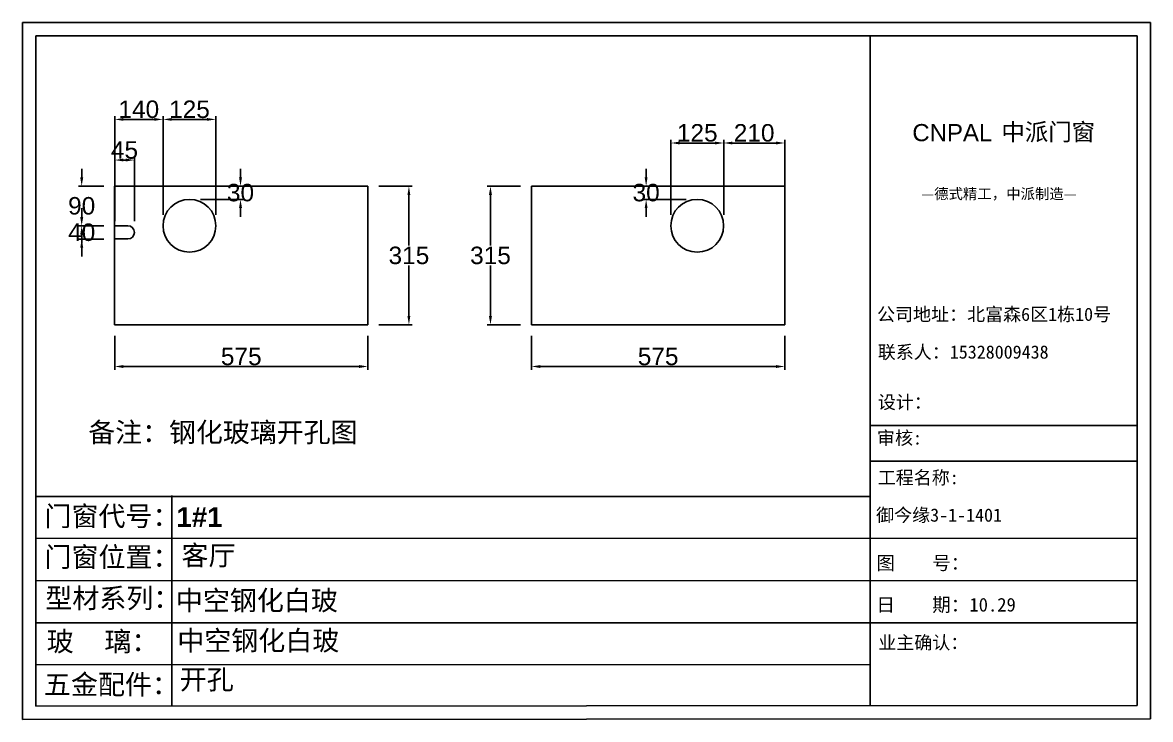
# Model space of a CAD drawing. Header units: inches. Extents: x -138455 to 599497, y -747149 to 13167.
# Drawn here: x 453919 to 464245, y -304251 to -297870 of the extents above; entities that cross this region are included whole.
import ezdxf

# ---------------------------------------------------------------- set-up
doc = ezdxf.new("R2010")
doc.units = ezdxf.units.IN
doc.header["$MEASUREMENT"] = 0
doc.header["$PDMODE"] = 35
doc.header["$PDSIZE"] = -3
doc.layers.add('0 @ 1', color=7, linetype='Continuous')
doc.styles.add('Annotative', font='arialbd.ttf')
doc.styles.add('MtXpl_', font='')
doc.styles.get("Standard").update_dxf_attribs({"font": 'arial.ttf'})
doc.styles.get('MtXpl_').set_extended_font_data('SimSun')
doc.dimstyles.get("Standard").update_dxf_attribs({"dimtxt": 80, "dimasz": 70, "dimexe": 40, "dimexo": 80, "dimgap": 0, "dimtad": 1, "dimtih": 1, "dimtoh": 1, "dimdec": 0, "dimzin": 0, "dimdsep": 46, "dimtxsty": 'Standard', "dimcen": 0.09, "dimadec": 0, "dimazin": 0, "dimtfac": 1, "dimtdec": 0, "dimtofl": 0, "dimtmove": 0, "dimatfit": 3, "dimfxl": 0, "dimtolj": 1, "dimtzin": 0, "dimarcsym": 0})

# ---------------------------------------------------------------- blocks, each defined once
blk = doc.blocks.new('*D2077')
at = {"color": 0, "lineweight": -2, "transparency": 16777216}
for p, q in [((454762, -299689), (454762, -299099)), ((454863, -299129), (454842, -299129)), ((454943, -299689), (454943, -299099))]:
    blk.add_line(p, q, dxfattribs=at)
at = {"color": 0, "transparency": 16777216}
for points in [[(454842, -299116), (454842, -299142), (454762, -299129)], [(454863, -299116), (454863, -299142), (454943, -299129)]]:
    blk.add_solid(points, dxfattribs=at)
at = {"layer": 'Defpoints', "color": 0, "transparency": 16777216}
for p in [(454762, -299129), (454762, -299789), (454943, -299789)]:
    blk.add_point(p, dxfattribs=at)
at = {"color": 0, "transparency": 16777216, "insert": (454852, -299038), "char_height": 160, "width": 236.83, "attachment_point": 5}
blk.add_mtext('\\A1;45', dxfattribs=at)
blk = doc.blocks.new('*D2078')
at = {"color": 0, "lineweight": -2, "transparency": 16777216}
for p, q in [((454460, -299288), (454460, -299208)), ((454662, -299368), (454430, -299368)), ((454662, -299731), (454430, -299731)), ((454460, -299811), (454460, -299891))]:
    blk.add_line(p, q, dxfattribs=at)
at = {"color": 0, "transparency": 16777216}
for points in [[(454447, -299288), (454474, -299288), (454460, -299368)], [(454447, -299811), (454474, -299811), (454460, -299731)]]:
    blk.add_solid(points, dxfattribs=at)
at = {"layer": 'Defpoints', "color": 0, "transparency": 16777216}
for p in [(454460, -299368), (454762, -299368), (454762, -299731)]:
    blk.add_point(p, dxfattribs=at)
at = {"color": 0, "transparency": 16777216, "insert": (454460, -299549), "char_height": 160, "attachment_point": 5}
blk.add_mtext('\\A1;90', dxfattribs=at)
blk = doc.blocks.new('*D2079')
at = {"color": 0, "lineweight": -2, "transparency": 16777216}
for p, q in [((454460, -299651), (454460, -299571)), ((454662, -299731), (454430, -299731)), ((454662, -299852), (454430, -299852)), ((454460, -299932), (454460, -300012))]:
    blk.add_line(p, q, dxfattribs=at)
at = {"color": 0, "transparency": 16777216}
for points in [[(454447, -299651), (454474, -299651), (454460, -299731)], [(454447, -299932), (454474, -299932), (454460, -299852)]]:
    blk.add_solid(points, dxfattribs=at)
at = {"layer": 'Defpoints', "color": 0, "transparency": 16777216}
for p in [(454762, -299731), (454460, -299852), (454762, -299852)]:
    blk.add_point(p, dxfattribs=at)
at = {"color": 0, "transparency": 16777216, "insert": (454460, -299791), "char_height": 160, "width": 338.44, "attachment_point": 5}
blk.add_mtext('\\A1;40', dxfattribs=at)
blk = doc.blocks.new('*D2080')
at = {"color": 0, "lineweight": -2, "transparency": 16777216}
for p, q in [((454762, -299631), (454762, -298727)), ((455205, -299631), (455205, -298727)), ((455125, -298757), (454842, -298757))]:
    blk.add_line(p, q, dxfattribs=at)
at = {"color": 0, "transparency": 16777216}
for points in [[(454842, -298744), (454842, -298770), (454762, -298757)], [(455125, -298744), (455125, -298770), (455205, -298757)]]:
    blk.add_solid(points, dxfattribs=at)
at = {"layer": 'Defpoints', "color": 0, "transparency": 16777216}
for p in [(454762, -298757), (454762, -299731), (455205, -299731)]:
    blk.add_point(p, dxfattribs=at)
at = {"color": 0, "transparency": 16777216, "insert": (454983, -298665), "char_height": 160, "attachment_point": 5}
blk.add_mtext('\\A1;140', dxfattribs=at)
blk = doc.blocks.new('*D2081')
at = {"color": 0, "lineweight": -2, "transparency": 16777216}
for p, q in [((454762, -300738), (454762, -301049)), ((457080, -300738), (457080, -301049)), ((454842, -301019), (457000, -301019))]:
    blk.add_line(p, q, dxfattribs=at)
at = {"color": 0, "transparency": 16777216}
for points in [[(454842, -301006), (454842, -301033), (454762, -301019)], [(457000, -301006), (457000, -301033), (457080, -301019)]]:
    blk.add_solid(points, dxfattribs=at)
at = {"layer": 'Defpoints', "color": 0, "transparency": 16777216}
for p in [(454762, -300638), (457080, -300638), (457080, -301019)]:
    blk.add_point(p, dxfattribs=at)
at = {"color": 0, "transparency": 16777216, "insert": (455921, -300928), "char_height": 160, "attachment_point": 5}
blk.add_mtext('\\A1;575', dxfattribs=at)
blk = doc.blocks.new('*D2082')
at = {"color": 0, "lineweight": -2, "transparency": 16777216}
for p, q in [((457180, -299368), (457486, -299368)), ((457456, -299448), (457456, -299911)), ((457456, -300558), (457456, -300095)), ((457180, -300638), (457486, -300638))]:
    blk.add_line(p, q, dxfattribs=at)
at = {"color": 0, "transparency": 16777216}
for points in [[(457443, -299448), (457469, -299448), (457456, -299368)], [(457443, -300558), (457469, -300558), (457456, -300638)]]:
    blk.add_solid(points, dxfattribs=at)
at = {"layer": 'Defpoints', "color": 0, "transparency": 16777216}
for p in [(457080, -299368), (457456, -299368), (457080, -300638)]:
    blk.add_point(p, dxfattribs=at)
at = {"color": 0, "transparency": 16777216, "insert": (457456, -300003), "char_height": 160, "attachment_point": 5}
blk.add_mtext('\\A1;315', dxfattribs=at)
blk = doc.blocks.new('*D2083')
at = {"color": 0, "lineweight": -2, "transparency": 16777216}
for p, q in [((455914, -299288), (455914, -299208)), ((455547, -299368), (455944, -299368)), ((455547, -299489), (455944, -299489)), ((455914, -299569), (455914, -299649))]:
    blk.add_line(p, q, dxfattribs=at)
at = {"color": 0, "transparency": 16777216}
for points in [[(455901, -299288), (455928, -299288), (455914, -299368)], [(455901, -299569), (455928, -299569), (455914, -299489)]]:
    blk.add_solid(points, dxfattribs=at)
at = {"layer": 'Defpoints', "color": 0, "transparency": 16777216}
for p in [(455447, -299368), (455914, -299368), (455447, -299489)]:
    blk.add_point(p, dxfattribs=at)
at = {"color": 0, "transparency": 16777216, "insert": (455914, -299428), "char_height": 160, "attachment_point": 5}
blk.add_mtext('\\A1;30', dxfattribs=at)
blk = doc.blocks.new('*D2084')
at = {"color": 0, "lineweight": -2, "transparency": 16777216}
for p, q in [((458579, -300738), (458579, -301049)), ((460897, -300738), (460897, -301049)), ((460817, -301019), (458659, -301019))]:
    blk.add_line(p, q, dxfattribs=at)
at = {"color": 0, "transparency": 16777216}
for points in [[(458659, -301006), (458659, -301033), (458579, -301019)], [(460817, -301006), (460817, -301033), (460897, -301019)]]:
    blk.add_solid(points, dxfattribs=at)
at = {"layer": 'Defpoints', "color": 0, "transparency": 16777216}
for p in [(458579, -300638), (460897, -300638), (458579, -301019)]:
    blk.add_point(p, dxfattribs=at)
at = {"color": 0, "transparency": 16777216, "insert": (459738, -300928), "char_height": 160, "attachment_point": 5}
blk.add_mtext('\\A1;575', dxfattribs=at)
blk = doc.blocks.new('*D2085')
at = {"color": 0, "lineweight": -2, "transparency": 16777216}
for p, q in [((458479, -299368), (458173, -299368)), ((458203, -299448), (458203, -299911)), ((458203, -300558), (458203, -300095)), ((458479, -300638), (458173, -300638))]:
    blk.add_line(p, q, dxfattribs=at)
at = {"color": 0, "transparency": 16777216}
for points in [[(458189, -299448), (458216, -299448), (458203, -299368)], [(458189, -300558), (458216, -300558), (458203, -300638)]]:
    blk.add_solid(points, dxfattribs=at)
at = {"layer": 'Defpoints', "color": 0, "transparency": 16777216}
for p in [(458203, -299368), (458579, -299368), (458579, -300638)]:
    blk.add_point(p, dxfattribs=at)
at = {"color": 0, "transparency": 16777216, "insert": (458203, -300003), "char_height": 160, "attachment_point": 5}
blk.add_mtext('\\A1;315', dxfattribs=at)
blk = doc.blocks.new('*D2086')
at = {"color": 0, "lineweight": -2, "transparency": 16777216}
for p, q in [((459628, -299288), (459628, -299208)), ((459996, -299368), (459598, -299368)), ((459996, -299489), (459598, -299489)), ((459628, -299569), (459628, -299649))]:
    blk.add_line(p, q, dxfattribs=at)
at = {"color": 0, "transparency": 16777216}
for points in [[(459615, -299288), (459641, -299288), (459628, -299368)], [(459615, -299569), (459641, -299569), (459628, -299489)]]:
    blk.add_solid(points, dxfattribs=at)
at = {"layer": 'Defpoints', "color": 0, "transparency": 16777216}
for p in [(459628, -299368), (460096, -299368), (460096, -299489)]:
    blk.add_point(p, dxfattribs=at)
at = {"color": 0, "transparency": 16777216, "insert": (459628, -299428), "char_height": 160, "attachment_point": 5}
blk.add_mtext('\\A1;30', dxfattribs=at)
blk = doc.blocks.new('*D2087')
at = {"color": 0, "lineweight": -2, "transparency": 16777216}
for p, q in [((460338, -299631), (460338, -298943)), ((460897, -299631), (460897, -298943)), ((460418, -298973), (460817, -298973))]:
    blk.add_line(p, q, dxfattribs=at)
at = {"color": 0, "transparency": 16777216}
for points in [[(460418, -298960), (460418, -298986), (460338, -298973)], [(460817, -298960), (460817, -298986), (460897, -298973)]]:
    blk.add_solid(points, dxfattribs=at)
at = {"layer": 'Defpoints', "color": 0, "transparency": 16777216}
for p in [(460897, -298973), (460338, -299731), (460897, -299731)]:
    blk.add_point(p, dxfattribs=at)
at = {"color": 0, "transparency": 16777216, "insert": (460617, -298881), "char_height": 160, "attachment_point": 5}
blk.add_mtext('\\A1;210', dxfattribs=at)
blk = doc.blocks.new('*D2088')
at = {"color": 0, "lineweight": -2, "transparency": 16777216}
for p, q in [((459854, -299631), (459854, -298943)), ((460338, -299631), (460338, -298943)), ((459934, -298973), (460258, -298973))]:
    blk.add_line(p, q, dxfattribs=at)
at = {"color": 0, "transparency": 16777216}
for points in [[(459934, -298960), (459934, -298986), (459854, -298973)], [(460258, -298960), (460258, -298986), (460338, -298973)]]:
    blk.add_solid(points, dxfattribs=at)
at = {"layer": 'Defpoints', "color": 0, "transparency": 16777216}
for p in [(460338, -298973), (459854, -299731), (460338, -299731)]:
    blk.add_point(p, dxfattribs=at)
at = {"color": 0, "transparency": 16777216, "insert": (460096, -298881), "char_height": 160, "attachment_point": 5}
blk.add_mtext('\\A1;125', dxfattribs=at)
blk = doc.blocks.new('*D2089')
at = {"color": 0, "lineweight": -2, "transparency": 16777216}
for p, q in [((455205, -299631), (455205, -298727)), ((455688, -299631), (455688, -298727)), ((455285, -298757), (455608, -298757))]:
    blk.add_line(p, q, dxfattribs=at)
at = {"color": 0, "transparency": 16777216}
for points in [[(455285, -298744), (455285, -298770), (455205, -298757)], [(455608, -298744), (455608, -298770), (455688, -298757)]]:
    blk.add_solid(points, dxfattribs=at)
at = {"layer": 'Defpoints', "color": 0, "transparency": 16777216}
for p in [(455688, -298757), (455205, -299731), (455688, -299731)]:
    blk.add_point(p, dxfattribs=at)
at = {"color": 0, "transparency": 16777216, "insert": (455447, -298665), "char_height": 160, "attachment_point": 5}
blk.add_mtext('\\A1;125', dxfattribs=at)

msp = doc.modelspace()

# ---------------------------------------------------------------- linework, layer by layer
for p, q in [((464245.5, -297870.3), (453918.6, -297870.3)), ((453918.6, -304250.6), (453918.6, -297870.3)), ((464245.5, -297870.3), (464245.5, -304243.7)), ((454039.5, -297990.7), (464125, -297990.7)), ((454039.5, -304129.7), (454039.5, -297990.7)), ((461679.3, -297990.7), (461679.3, -304123.3)), ((464125, -297990.7), (464125, -304122.9)), ((457079.7, -299367.9), (454761.6, -299367.9)), ((454761.6, -299367.9), (454761.6, -300637.8)), ((457079.7, -299367.9), (457079.7, -300637.8)), ((458579, -299367.9), (460897.1, -299367.9)), ((458579, -299367.9), (458579, -300637.8)), ((460897.1, -299367.9), (460897.1, -300637.8)), ((454882.6, -299730.7), (454761.6, -299730.7)), ((454882.6, -299851.6), (454761.6, -299851.6)), ((454761.6, -300637.8), (457079.7, -300637.8)), ((460897.1, -300637.8), (458579, -300637.8)), ((461679.3, -301560.7), (464125, -301560.7)), ((461679.3, -301884.5), (464125, -301884.5)), ((454038.3, -302208.3), (461679.3, -302208.3)), ((455284.1, -302198.9), (455284.7, -304121)), ((454038.6, -302594.2), (464125, -302591.6)), ((454038.8, -302980.3), (464125, -302977.6)), ((454039, -303366.5), (464125, -303366.5)), ((454039.3, -303749.6), (461679.3, -303746.1)), ((454039.5, -304129.7), (464125, -304122.9)), ((453918.6, -304250.6), (464245.5, -304243.7))]:
    msp.add_line(p, q)
for centre in [(455446.6, -299730.7), (460095.9, -299730.7)]:
    msp.add_circle(centre, 241.9)
msp.add_arc((454882.6, -299791.2), 60.5, 270, 90)

# ---------------------------------------------------------------- texts
msp.add_text('CNPAL', height=157.16).set_placement((462065.2, -298956.6))
at = {"style": 'MtXpl_'}
for s, height, p in [('中派门窗', 157.16, (462881.2, -298950.2)), ('—德式精工，中派制造—', 96.712, (462147.4, -299486.4)), ('公司地址：北富森6区1栋10号', 120.89, (461742.2, -300601.6)), ('联系人：15328009438', 120.89, (461748.8, -300947.2)), ('设计：', 120.89, (461749, -301406)), ('审核:', 120.89, (461741.2, -301733.8)), ('工程名称:', 120.89, (461748.4, -302096.8)), ('御今缘3-1-1401', 120.89, (461733.6, -302440)), ('图    号：', 124.92, (461736.4, -302880)), ('日    期：10.29', 124.922, (461736.8, -303262.7)), ('业主确认：', 120.89, (461753.6, -303607.3))]:
    msp.add_text(s, height=height, dxfattribs=at).set_placement(p)
at = {"layer": '0 @ 1', "style": 'Annotative'}
for s, p in [('门窗代号：', (454118.8, -302480)), ('1#1', (455327.2, -302488.6)), ('门窗位置：', (454118.8, -302853.5)), ('型材系列：', (454126.4, -303230.9)), ('中空钢化白玻', (455321.9, -303251.5)), ('玻    璃：', (454139.1, -303626.6)), ('中空钢化白玻', (455334.8, -303618.8)), ('五金配件：', (454114.3, -304020.9))]:
    msp.add_text(s, height=181.34, dxfattribs=at).set_placement(p)
at = {"layer": '0 @ 1', "attachment_point": 1, "style": 'Annotative'}
for s, width, insert, char_height in [('{\\fSimSun|b1|i0|c134|p2;备注：钢化玻璃开孔图}', 3617.783, (454520.6, -301531.2), 180.693), ('{\\fSimSun|b1|i0|c134|p2;客厅}', 4396.385, (455373.7, -302658.1), 181.335), ('{\\fSimSun|b1|i0|c134|p2;开孔}', 7563.173, (455357.4, -303794), 181.335)]:
    msp.add_mtext_dynamic_manual_height_columns(s, width=width, gutter_width=903.5, heights=[0], dxfattribs=dict(at, insert=insert, char_height=char_height))

# ---------------------------------------------------------------- dimensions: what is measured, and where the dimension line sits
for base, p1, p2, text, picture, middle in [((454761.6, -298757.1), (455204.7, -299730.7), (454761.6, -299730.7), '140', '*D2080', (454983.2, -298757.1)), ((454761.6, -299129.1), (454943, -299788.6), (454761.6, -299788.6), '45', '*D2077', (454852.3, -299129.1))]:
    dim = msp.add_linear_dim(base=base, p1=p1, p2=p2, text=text, dimstyle='Standard', override={"dimtxt": 160, "dimasz": 80, "dimexe": 30, "dimexo": 100, "dimgap": 10, "dimfxl": 100})
    dim.commit()
    dim.dimension.update_dxf_attribs({"geometry": picture, "text_midpoint": middle, "dimtype": 160})
for base, p1, p2, text, picture, middle in [((455688.5, -298757.1), (455204.7, -299730.7), (455688.5, -299730.7), '125', '*D2089', (455446.6, -298665.4)), ((460337.8, -298972.9), (459854, -299730.7), (460337.8, -299730.7), '125', '*D2088', (460095.9, -298881.3)), ((460897.1, -298972.9), (460337.8, -299730.7), (460897.1, -299730.7), '210', '*D2087', (460617.4, -298881.3)), ((457079.7, -301019.2), (454761.6, -300637.8), (457079.7, -300637.8), '575', '*D2081', (455920.7, -300927.9))]:
    dim = msp.add_linear_dim(base=base, p1=p1, p2=p2, text=text, dimstyle='Standard', override={"dimtxt": 160, "dimasz": 80, "dimexe": 30, "dimexo": 100, "dimgap": 10, "dimfxl": 100})
    dim.commit()
    dim.dimension.update_dxf_attribs({"geometry": picture, "text_midpoint": middle})
for base, p1, p2, angle, text, picture, middle in [((454460.3, -299367.9), (454761.6, -299730.7), (454761.6, -299367.9), 90, '90', '*D2078', (454460.3, -299549.3)), ((457456, -299367.9), (457079.7, -300637.8), (457079.7, -299367.9), 90, '315', '*D2082', (457456, -300002.8)), ((458202.7, -299367.9), (458579, -300637.8), (458579, -299367.9), 90, '315', '*D2085', (458202.7, -300002.8)), ((458579, -301019.2), (460897.1, -300637.8), (458579, -300637.8), 180, '575', '*D2084', (459738, -300927.9))]:
    dim = msp.add_linear_dim(base=base, p1=p1, p2=p2, angle=angle, text=text, dimstyle='Standard', override={"dimtxt": 160, "dimasz": 80, "dimexe": 30, "dimexo": 100, "dimgap": 10, "dimfxl": 100})
    dim.commit()
    dim.dimension.update_dxf_attribs({"geometry": picture, "text_midpoint": middle})
for base, p1, p2, text, picture, middle in [((455914.4, -299367.9), (455446.6, -299488.8), (455446.6, -299367.9), '30', '*D2083', (455914.4, -299428.3)), ((459628.2, -299367.9), (460095.9, -299488.8), (460095.9, -299367.9), '30', '*D2086', (459628.2, -299428.3)), ((454460.3, -299851.6), (454761.6, -299730.7), (454761.6, -299851.6), '40', '*D2079', (454460.3, -299791.2))]:
    dim = msp.add_linear_dim(base=base, p1=p1, p2=p2, angle=90, text=text, dimstyle='Standard', override={"dimtxt": 160, "dimasz": 80, "dimexe": 30, "dimexo": 100, "dimgap": 10, "dimfxl": 100})
    dim.commit()
    dim.dimension.update_dxf_attribs({"geometry": picture, "text_midpoint": middle, "dimtype": 160})

doc.saveas('drawing.dxf')
